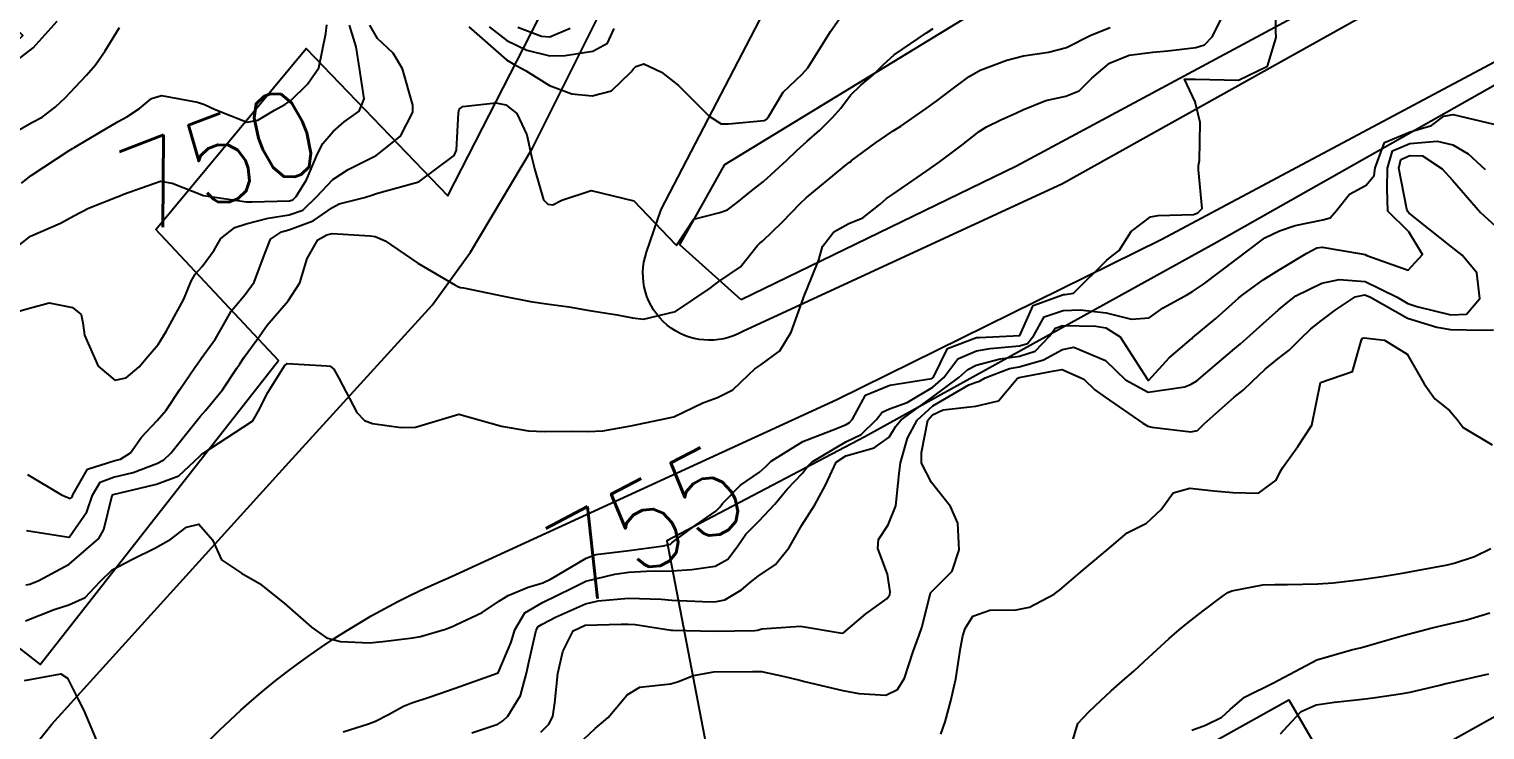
# Model space of a CAD drawing. Header units: metres. Extents: x 318500 to 325275, y 7408834 to 7428799.
# Drawn here: x 323661.5 to 323729.1, y 7419867 to 7419899.6 of the extents above; entities that cross this region are included whole.
import ezdxf
from ezdxf.enums import TextEntityAlignment as Align

# ---------------------------------------------------------------- set-up
doc = ezdxf.new("R2010")
doc.units = ezdxf.units.M
doc.header["$MEASUREMENT"] = 0
for name, color, linetype in [('Cotas', 45, 'Continuous'), ('Curvas de Nivel 1m', 11, 'Continuous'), ('Curvas de Nivel 5m', 15, 'Continuous'), ('Edificações', 30, 'Continuous'), ('Linha Férrea', 20, 'Continuous'), ('Vias Primárias', 230, 'Continuous')]:
    doc.layers.add(name, color=color, linetype=linetype)
doc.styles.add('Style-STANDARD', font='STANDARD.shx')

msp = doc.modelspace()

# ---------------------------------------------------------------- linework, layer by layer
at = {"layer": 'Curvas de Nivel 1m', "flags": 128}
for points, elevation in [([(323661.367, 7419873.769), (323661.542, 7419873.803), (323661.962, 7419873.971), (323663.378, 7419874.736), (323664.747, 7419875.93), (323664.981, 7419876.341), (323665.373, 7419877.921), (323665.39, 7419877.95), (323665.421, 7419877.964), (323666.982, 7419878.349), (323667.428, 7419878.454), (323668.476, 7419878.842), (323669.448, 7419879.751), (323669.505, 7419879.813), (323669.579, 7419879.868), (323671.463, 7419881.093), (323671.904, 7419881.397), (323672.156, 7419881.833), (323672.608, 7419882.704), (323673.293, 7419883.822), (323673.374, 7419883.95), (323673.504, 7419884.055), (323675.345, 7419883.949), (323675.502, 7419883.93), (323675.67, 7419883.788), (323675.903, 7419883.376), (323676.741, 7419881.777), (323677.094, 7419881.402), (323677.465, 7419881.268), (323678.792, 7419881.076), (323679.464, 7419881.101), (323681.47, 7419881.71), (323683.465, 7419881.145), (323684.719, 7419880.928), (323685.462, 7419880.9), (323686.734, 7419880.912), (323687.463, 7419880.896), (323688.16, 7419880.926), (323689.466, 7419881.166), (323691.47, 7419881.58), (323692.812, 7419882.228), (323693.484, 7419882.476), (323694.2, 7419882.832), (323694.923, 7419883.536), (323695.222, 7419883.815), (323695.507, 7419883.998), (323696.383, 7419884.651), (323696.919, 7419885.509), (323697.548, 7419887.287), (323697.643, 7419887.499), (323698.193, 7419888.869), (323698.361, 7419889.488), (323698.893, 7419890.178), (323699.596, 7419890.557), (323700.243, 7419890.821), (323701.047, 7419891.456), (323701.346, 7419891.719), (323701.615, 7419891.912), (323703.215, 7419893.016), (323703.629, 7419893.309), (323703.787, 7419893.418), (323704.834, 7419894.21), (323705.652, 7419894.845), (323705.983, 7419895.06), (323706.65, 7419895.38), (323707.347, 7419895.691), (323707.667, 7419895.843), (323708.746, 7419896.281), (323709.677, 7419896.474), (323710.29, 7419896.722), (323710.877, 7419897.322), (323711.701, 7419898.02), (323712.615, 7419898.392), (323713.709, 7419898.533), (323714.402, 7419898.587), (323715.712, 7419898.744), (323716.107, 7419898.861), (323716.488, 7419899.248), (323717.197, 7419900.701)], 754), ([(323681.938, 7419899.708), (323683.695, 7419898.177), (323683.995, 7419897.988), (323684.578, 7419897.677), (323685.68, 7419896.977), (323686.732, 7419896.586), (323687.673, 7419896.498), (323688.571, 7419896.727), (323689.482, 7419897.612), (323689.571, 7419897.732), (323689.693, 7419897.867), (323690.065, 7419897.976), (323690.89, 7419897.592), (323691.681, 7419896.977), (323693.105, 7419895.558), (323693.655, 7419895.198), (323694.007, 7419895.194), (323695.657, 7419895.356), (323695.773, 7419895.414), (323695.862, 7419895.527), (323696.534, 7419896.66), (323697.419, 7419897.504), (323697.693, 7419897.802), (323698.741, 7419899.485), (323699.143, 7419900.054)], 751), ([(323660.759, 7419897.994), (323661.697, 7419898.728), (323662.818, 7419899.963)], 747), ([(323660.841, 7419894.793), (323661.649, 7419895.254), (323662.117, 7419895.509), (323662.722, 7419895.964), (323663.203, 7419896.421), (323663.675, 7419896.92), (323664.176, 7419897.452), (323664.593, 7419897.941), (323665.051, 7419898.582), (323665.707, 7419899.671)], 748), ([(323661.034, 7419886.486), (323661.537, 7419886.633), (323662.45, 7419886.877), (323663.537, 7419886.653), (323663.927, 7419886.337), (323664.017, 7419885.943), (323664.089, 7419885.374), (323664.724, 7419883.932), (323665.49, 7419883.281), (323666.018, 7419883.389), (323666.63, 7419883.909), (323667.025, 7419884.387), (323667.516, 7419884.938), (323667.877, 7419885.543), (323668.067, 7419885.892), (323668.704, 7419887.045), (323669.039, 7419887.878), (323669.226, 7419888.204), (323669.56, 7419888.561), (323670.108, 7419889.329), (323670.422, 7419889.862), (323671.065, 7419890.378), (323671.59, 7419890.546), (323672.621, 7419890.808), (323673.597, 7419890.968), (323674.227, 7419891.184), (323674.867, 7419891.801), (323675.618, 7419892.615), (323676.331, 7419893.074), (323677.63, 7419893.729), (323677.704, 7419893.769), (323678.771, 7419894.625), (323679.34, 7419895.745), (323679.345, 7419896.065), (323678.856, 7419897.753), (323678.418, 7419898.48), (323677.704, 7419899.164), (323677.345, 7419899.774)], 751), ([(323661.162, 7419892.437), (323661.618, 7419892.793), (323663.376, 7419893.954), (323663.53, 7419894.053), (323663.632, 7419894.115), (323664.787, 7419894.795), (323665.651, 7419895.302), (323666.054, 7419895.524), (323666.638, 7419895.915), (323667.204, 7419896.37), (323667.669, 7419896.519), (323669.342, 7419896.198), (323669.663, 7419896.096), (323670.163, 7419895.865), (323671.651, 7419895.276), (323672.137, 7419895.359), (323672.921, 7419895.831), (323673.401, 7419896.086), (323673.667, 7419896.284), (323674.448, 7419897.039), (323674.979, 7419897.801), (323675.3, 7419899.39), (323675.346, 7419899.795)], 749), ([(323661.395, 7419876.303), (323663.361, 7419875.98), (323663.391, 7419875.997), (323664.19, 7419877.157), (323664.467, 7419877.934), (323664.812, 7419878.546), (323665.433, 7419878.782), (323666.348, 7419878.999), (323667.443, 7419879.415), (323667.767, 7419879.574), (323668.102, 7419879.89), (323669.467, 7419881.597), (323669.708, 7419881.866), (323670.504, 7419882.835), (323671.168, 7419883.845), (323671.297, 7419884.049), (323671.508, 7419884.349), (323672.135, 7419885.227), (323672.58, 7419885.834), (323673.542, 7419886.973), (323674.092, 7419887.812), (323674.433, 7419888.941), (323674.934, 7419889.8), (323675.341, 7419890.037), (323675.585, 7419890.102), (323677.363, 7419889.993), (323677.583, 7419889.957), (323678.056, 7419889.763), (323679.565, 7419888.72), (323681.297, 7419887.714), (323681.46, 7419887.622), (323681.549, 7419887.591), (323681.689, 7419887.568), (323683.545, 7419887.194), (323684.805, 7419886.933), (323685.542, 7419886.828), (323686.588, 7419886.692), (323687.539, 7419886.528), (323688.831, 7419886.323), (323689.536, 7419886.177), (323690.047, 7419886.115), (323691.539, 7419886.481), (323693.157, 7419887.556), (323693.369, 7419887.736), (323693.555, 7419887.863), (323694.552, 7419888.553), (323695.338, 7419889.532), (323695.459, 7419889.654), (323695.583, 7419889.749), (323696.491, 7419890.622), (323697.344, 7419891.504), (323697.613, 7419891.754), (323699.296, 7419893.145), (323699.629, 7419893.414), (323699.663, 7419893.436), (323699.701, 7419893.469), (323700.811, 7419894.29), (323701.651, 7419894.869), (323702.007, 7419895.093), (323702.52, 7419895.437), (323703.187, 7419895.908), (323703.673, 7419896.26), (323704.327, 7419896.764), (323705.184, 7419897.398), (323705.693, 7419897.683), (323706.928, 7419898.148), (323707.7, 7419898.354), (323708.868, 7419898.519), (323709.704, 7419898.736), (323710.834, 7419899.323), (323711.724, 7419899.679)], 753), ([(323661.434, 7419878.901), (323663.022, 7419877.956), (323663.418, 7419877.785), (323663.515, 7419877.852), (323663.551, 7419877.948), (323664.231, 7419879.145), (323665.444, 7419879.537), (323665.756, 7419879.606), (323666.223, 7419879.912), (323666.736, 7419880.628), (323667.465, 7419881.401), (323667.878, 7419881.894), (323668.518, 7419882.851), (323669.213, 7419883.874), (323669.33, 7419884.045), (323669.506, 7419884.286), (323670.171, 7419885.21), (323670.543, 7419885.86), (323670.902, 7419886.491), (323671.544, 7419887.268), (323671.972, 7419887.844), (323672.4, 7419889.005), (323672.735, 7419889.833), (323673.24, 7419890.171), (323673.587, 7419890.262), (323674.713, 7419890.684), (323675.603, 7419891.302), (323675.915, 7419891.477), (323677.094, 7419891.775), (323677.486, 7419891.896), (323677.612, 7419891.94), (323677.869, 7419892.023), (323679.618, 7419892.495), (323681.253, 7419893.716), (323681.371, 7419893.977), (323681.457, 7419895.713), (323681.498, 7419895.877), (323681.664, 7419895.999), (323683.187, 7419896.175), (323683.666, 7419896.079), (323684.166, 7419895.682), (323684.63, 7419894.69), (323684.848, 7419893.672), (323685.008, 7419893.054), (323685.401, 7419891.663), (323685.607, 7419891.457), (323685.835, 7419891.428), (323686.266, 7419891.65), (323687.615, 7419892.091), (323689.61, 7419891.61), (323691.541, 7419889.581), (323691.58, 7419889.556), (323691.597, 7419889.562), (323691.611, 7419889.58), (323692.397, 7419890.769), (323693.603, 7419891.082), (323693.948, 7419891.203), (323694.401, 7419891.542), (323695.076, 7419892.075), (323695.62, 7419892.521), (323696.705, 7419893.514), (323697.181, 7419893.963), (323697.643, 7419894.374), (323698.237, 7419894.906), (323698.833, 7419895.482), (323699.214, 7419895.929), (323699.676, 7419896.527), (323700.154, 7419896.994), (323700.708, 7419897.46), (323701.197, 7419897.953), (323701.699, 7419898.398), (323703.203, 7419899.428), (323703.512, 7419899.624)], 752), ([(323684.215, 7419899.682), (323685.309, 7419899.269), (323685.706, 7419899.238), (323686.65, 7419899.646)], 749), ([(323676.11, 7419866.945), (323677.283, 7419867.315), (323677.606, 7419867.436), (323678.21, 7419867.751), (323678.906, 7419868.132), (323679.296, 7419868.295), (323680.137, 7419868.566), (323681.303, 7419868.964), (323683.31, 7419869.68), (323683.903, 7419871.103), (323684.076, 7419871.673), (323684.544, 7419872.476), (323685.359, 7419872.947), (323686.755, 7419873.639), (323687.373, 7419873.935), (323688.724, 7419874.269), (323689.377, 7419874.358), (323690.188, 7419874.408), (323691.378, 7419874.426), (323692.298, 7419874.485), (323693.381, 7419874.642), (323693.967, 7419874.961), (323694.406, 7419875.54), (323694.812, 7419876.13), (323695.412, 7419876.724), (323696.147, 7419877.519), (323696.721, 7419878.22), (323697.442, 7419878.967), (323697.674, 7419879.27), (323697.893, 7419879.493), (323699.459, 7419880.419), (323700.161, 7419880.765), (323700.875, 7419881.456), (323701.134, 7419881.803), (323701.485, 7419881.948), (323702.302, 7419882.252), (323703.495, 7419882.951), (323704, 7419883.413), (323704.647, 7419884.268), (323705.519, 7419884.653), (323706.153, 7419884.751), (323707.523, 7419884.882), (323707.896, 7419884.993), (323708.189, 7419885.36), (323708.664, 7419886.232), (323709.548, 7419886.526), (323710.329, 7419886.548), (323711.547, 7419886.419), (323712.725, 7419886.116), (323713.543, 7419886.183), (323714.191, 7419886.639), (323715.318, 7419887.264), (323715.561, 7419887.398), (323716.059, 7419887.747), (323717.577, 7419888.891), (323717.775, 7419889.031), (323718.027, 7419889.226), (323718.914, 7419889.893), (323719.595, 7419890.215), (323720.326, 7419890.472), (323721.603, 7419890.727), (323721.956, 7419890.824), (323722.248, 7419891.17), (323722.852, 7419891.931), (323723.628, 7419892.34), (323723.993, 7419892.788), (323724.041, 7419893.146), (323724.466, 7419894.328), (323725.657, 7419894.822), (323726.655, 7419895.115), (323727.229, 7419895.545), (323727.668, 7419895.623), (323729.549, 7419895.184)], 756), ([(323682.078, 7419866.898), (323683.284, 7419867.301), (323683.516, 7419867.448), (323683.752, 7419867.675), (323684.345, 7419868.624), (323684.615, 7419869.667), (323684.741, 7419870.243), (323685.068, 7419871.663), (323685.166, 7419871.839), (323685.344, 7419871.948), (323685.96, 7419872.262), (323687.359, 7419872.892), (323687.951, 7419873.034), (323689.363, 7419873.153), (323690.874, 7419873.099), (323691.362, 7419873.057), (323692.8, 7419872.997), (323693.362, 7419872.988), (323693.833, 7419873.075), (323694.601, 7419873.538), (323695.017, 7419873.89), (323695.38, 7419874.173), (323696.186, 7419874.72), (323696.82, 7419875.509), (323697.41, 7419876.54), (323698.01, 7419877.491), (323698.509, 7419878.409), (323699.007, 7419879.477), (323699.453, 7419879.77), (323700.775, 7419880.138), (323701.468, 7419880.631), (323701.773, 7419881.148), (323702.023, 7419881.442), (323703.491, 7419882.512), (323704.693, 7419883.402), (323705.116, 7419883.786), (323705.509, 7419883.987), (323706.622, 7419884.27), (323707.515, 7419884.397), (323708.253, 7419884.625), (323708.929, 7419885.349), (323709.177, 7419885.704), (323709.537, 7419885.817), (323711.064, 7419885.79), (323711.536, 7419885.714), (323712.192, 7419885.303), (323713.448, 7419883.344), (323713.481, 7419883.29), (323713.5, 7419883.28), (323713.53, 7419883.29), (323714.467, 7419884.325), (323715.529, 7419885.221), (323715.552, 7419885.237), (323715.577, 7419885.259), (323716.635, 7419886.152), (323717.556, 7419886.963), (323717.698, 7419887.089), (323717.864, 7419887.227), (323718.84, 7419887.945), (323719.572, 7419888.415), (323720.859, 7419889.191), (323721.333, 7419889.435), (323721.584, 7419889.467), (323723.411, 7419889.153), (323723.558, 7419889.128), (323723.58, 7419889.119), (323723.646, 7419889.082), (323725.573, 7419888.396), (323726.244, 7419889.12), (323725.596, 7419890.172), (323724.634, 7419891.14), (323724.593, 7419892.173), (323724.614, 7419893.14), (323724.851, 7419893.935), (323725.652, 7419894.283), (323726.926, 7419894.384), (323727.651, 7419894.225), (323728.356, 7419893.799), (323729.152, 7419893.077)], 757), ([(323685.279, 7419866.928), (323685.65, 7419867.289), (323685.843, 7419867.652), (323685.93, 7419868.284), (323686.073, 7419869.649), (323686.302, 7419870.669), (323686.784, 7419871.638), (323687.344, 7419871.905), (323689.017, 7419871.941), (323689.345, 7419871.938), (323689.661, 7419871.921), (323691.341, 7419871.667), (323691.421, 7419871.659), (323693.341, 7419871.613), (323695.225, 7419871.648), (323695.342, 7419871.665), (323695.545, 7419871.728), (323697.345, 7419871.852), (323699.289, 7419871.523), (323699.341, 7419871.537), (323700.387, 7419872.428), (323701.365, 7419873.139), (323701.495, 7419873.321), (323701.517, 7419873.448), (323701.382, 7419874.264), (323700.932, 7419875.455), (323700.972, 7419875.886), (323701.411, 7419876.567), (323701.769, 7419877.445), (323701.936, 7419878.949), (323701.986, 7419879.442), (323702.316, 7419880.589), (323702.763, 7419881.431), (323703.487, 7419882.087), (323705.166, 7419883.065), (323705.498, 7419883.189), (323705.658, 7419883.229), (323705.931, 7419883.386), (323707.058, 7419883.823), (323707.508, 7419883.906), (323708.634, 7419884.233), (323709.52, 7419884.706), (323710.041, 7419884.814), (323711.513, 7419884.193), (323712.444, 7419883.301), (323713.494, 7419882.723), (323715.203, 7419882.971), (323715.498, 7419883.093), (323715.757, 7419883.256), (323716.698, 7419884.057), (323717.523, 7419884.753), (323717.781, 7419884.972), (323718.067, 7419885.225), (323718.844, 7419885.913), (323719.55, 7419886.545), (323719.907, 7419886.852), (323720.361, 7419887.198), (323721.566, 7419887.791), (323722.36, 7419887.96), (323723.567, 7419887.866), (323725.066, 7419887.135), (323725.556, 7419886.85), (323725.973, 7419886.705), (323727.548, 7419886.317), (323728.283, 7419886.355), (323728.904, 7419887.08), (323728.761, 7419888.272), (323728.087, 7419889.092), (323727.586, 7419889.482), (323725.999, 7419890.729), (323725.609, 7419891.053), (323725.538, 7419891.131), (323725.51, 7419891.232), (323725.137, 7419893.135), (323725.236, 7419893.543), (323725.646, 7419893.719), (323726.236, 7419893.711), (323727.15, 7419893.107), (323727.632, 7419892.582), (323728.927, 7419891.08), (323729.601, 7419890.476)], 758), ([(323687.275, 7419866.605), (323687.804, 7419867.101), (323688.412, 7419867.613), (323689.301, 7419868.655), (323689.887, 7419869.011), (323691.314, 7419869.171), (323691.626, 7419869.264), (323692.375, 7419869.564), (323693.322, 7419869.726), (323695.112, 7419869.742), (323695.322, 7419869.747), (323695.536, 7419869.741), (323696.608, 7419869.511), (323697.318, 7419869.335), (323697.533, 7419869.281), (323699.311, 7419868.859), (323700.05, 7419868.721), (323701.308, 7419868.651), (323701.854, 7419868.9), (323702.169, 7419869.437), (323702.582, 7419870.681), (323702.861, 7419871.427), (323702.983, 7419871.788), (323703.368, 7419873.316), (323703.386, 7419873.403), (323703.405, 7419873.419), (323704.386, 7419874.404), (323704.714, 7419875.4), (323704.654, 7419876.643), (323704.314, 7419877.407), (323703.436, 7419878.52), (323702.972, 7419879.427), (323702.969, 7419879.916), (323703.264, 7419881.423), (323703.483, 7419881.67), (323703.977, 7419881.904), (323705.487, 7419882.067), (323706.54, 7419882.329), (323707.422, 7419883.371), (323707.472, 7419883.398), (323707.501, 7419883.404), (323709.127, 7419883.724), (323709.506, 7419883.772), (323710.503, 7419883.325), (323711.015, 7419882.837), (323711.492, 7419882.493), (323713.25, 7419881.292), (323713.478, 7419881.146), (323713.671, 7419881.093), (323715.474, 7419880.878), (323715.782, 7419880.949), (323716.101, 7419881.251), (323717.493, 7419882.493), (323717.905, 7419882.817), (323718.325, 7419883.222), (323718.925, 7419883.8), (323719.516, 7419884.27), (323720.041, 7419884.683), (323720.556, 7419885.195), (323721.053, 7419885.672), (323721.543, 7419886.062), (323722.185, 7419886.536), (323723.115, 7419887.157), (323723.561, 7419887.246), (323723.827, 7419887.147), (323725.546, 7419886.163), (323726.905, 7419885.744), (323727.538, 7419885.636), (323729.005, 7419885.611), (323729.538, 7419885.625)], 759), ([(323710.016, 7419866.592), (323710.229, 7419867.326), (323710.746, 7419867.87), (323711.306, 7419868.409), (323711.77, 7419868.849), (323712.285, 7419869.3), (323712.842, 7419869.777), (323713.329, 7419870.217), (323714.468, 7419871.273), (323714.927, 7419871.686), (323715.352, 7419872.029), (323716.049, 7419872.561), (323716.932, 7419873.237), (323717.193, 7419873.412), (323717.374, 7419873.489), (323718.819, 7419873.775), (323719.379, 7419873.788), (323719.96, 7419873.783), (323721.38, 7419873.825), (323722.083, 7419873.872), (323723.383, 7419874.022), (323724.369, 7419874.156), (323725.388, 7419874.327), (323726.053, 7419874.457), (323727.394, 7419874.703), (323727.712, 7419874.778), (323728.652, 7419875.081), (323729.404, 7419875.461)], 761), ([(323715.527, 7419867.016), (323716.154, 7419867.247), (323716.909, 7419867.623), (323717.301, 7419867.982), (323717.976, 7419868.557), (323719.32, 7419869.21), (323721.331, 7419870.292), (323722.936, 7419870.756), (323723.337, 7419870.845), (323723.576, 7419870.909), (323724.364, 7419871.14), (323725.119, 7419871.357), (323725.344, 7419871.417), (323726.69, 7419871.769), (323727.352, 7419871.931), (323728.304, 7419872.138), (323729.361, 7419872.47)], 762), ([(323661.303, 7419869.321), (323662.989, 7419869.637), (323663.305, 7419869.437), (323663.796, 7419868.443), (323664.059, 7419867.938), (323664.626, 7419866.573)], 756), ([(323719.637, 7419866.852), (323719.973, 7419867.2), (323720.609, 7419867.881), (323721.305, 7419868.19), (323722.152, 7419868.322), (323723.309, 7419868.447), (323723.939, 7419868.515), (323725.314, 7419868.715), (323725.662, 7419868.778), (323727.038, 7419869.104), (323727.321, 7419869.179), (323727.42, 7419869.197), (323729.326, 7419869.639)], 763)]:
    msp.add_lwpolyline(points, dxfattribs=dict(at, elevation=elevation))
at = {"layer": 'Curvas de Nivel 5m', "flags": 128}
for points, elevation in [([(323661.342, 7419872.103), (323662.682, 7419872.628), (323663.353, 7419872.845), (323664.115, 7419873.182), (323664.822, 7419873.928), (323665.375, 7419874.465), (323666.319, 7419874.972), (323667.386, 7419875.491), (323668.094, 7419875.889), (323668.826, 7419876.451), (323669.401, 7419876.59), (323670.032, 7419875.86), (323670.454, 7419874.927), (323671.375, 7419874.309), (323672.221, 7419873.831), (323673.357, 7419872.923), (323674.635, 7419871.801), (323675.333, 7419871.312), (323675.976, 7419871.135), (323677.33, 7419871.075), (323677.94, 7419871.145), (323679.333, 7419871.303), (323679.7, 7419871.369), (323680.854, 7419871.717), (323681.206, 7419871.848), (323681.343, 7419871.912), (323682.557, 7419872.487), (323683.36, 7419873.023), (323683.761, 7419873.28), (323684.701, 7419873.667), (323685.215, 7419873.818), (323685.372, 7419873.859), (323685.763, 7419874.043), (323687.384, 7419875.016), (323687.833, 7419875.178), (323689.388, 7419875.37), (323690.98, 7419875.586), (323691.305, 7419875.668), (323691.392, 7419875.735), (323692.446, 7419876.523), (323693.415, 7419877.189), (323693.593, 7419877.374), (323693.729, 7419877.547), (323694.566, 7419878.405), (323695.442, 7419879.008), (323695.715, 7419879.257), (323695.99, 7419879.522), (323697.459, 7419880.427), (323699.021, 7419881.032), (323699.468, 7419881.221), (323699.629, 7419881.308), (323699.762, 7419881.467), (323700.372, 7419882.58), (323701.496, 7419883.05), (323703.441, 7419883.362), (323703.5, 7419883.394), (323703.523, 7419883.42), (323704.178, 7419884.752), (323705.528, 7419885.264), (323705.645, 7419885.272), (323707.53, 7419885.357), (323708.152, 7419886.76), (323709.559, 7419887.259), (323709.635, 7419887.262), (323710.028, 7419887.333), (323711.575, 7419888.855), (323711.827, 7419889.058), (323712.145, 7419889.304), (323712.703, 7419890.189), (323713.604, 7419890.877), (323713.953, 7419890.936), (323715.606, 7419890.986), (323715.806, 7419891.058), (323716.003, 7419891.254), (323715.839, 7419893.055), (323715.829, 7419893.257), (323715.874, 7419893.488), (323715.909, 7419895.256), (323715.674, 7419896.212), (323715.185, 7419897.268), (323715.674, 7419897.276), (323715.69, 7419897.272), (323717.69, 7419897.23), (323719.039, 7419897.877), (323719.434, 7419899.213), (323719.432, 7419899.504), (323719.418, 7419901.213)], 755), ([(323660.472, 7419889.085), (323661.58, 7419889.98), (323662.969, 7419890.579), (323663.595, 7419890.921), (323664.27, 7419891.27), (323665.608, 7419891.798), (323665.703, 7419891.835), (323665.899, 7419891.926), (323667.616, 7419892.535), (323668.168, 7419892.444), (323669.61, 7419891.87), (323671.606, 7419891.576), (323671.88, 7419891.571), (323673.607, 7419891.619), (323673.759, 7419891.666), (323673.913, 7419891.815), (323674.406, 7419892.597), (323674.909, 7419893.801), (323675.159, 7419894.275), (323675.646, 7419894.846), (323676.149, 7419895.288), (323676.853, 7419895.778), (323677.084, 7419896.361), (323676.864, 7419897.778), (323676.705, 7419898.775), (323676.394, 7419899.783)], 750), ([(323682.888, 7419899.698), (323683.704, 7419899.074), (323684.637, 7419898.614), (323685.697, 7419898.359), (323686.418, 7419898.37), (323687.699, 7419898.568), (323688.375, 7419898.951), (323688.691, 7419899.62)], 750), ([(323703.864, 7419866.829), (323704.062, 7419867.408), (323704.333, 7419868.377), (323704.559, 7419869.401), (323704.771, 7419870.836), (323704.884, 7419871.397), (323704.997, 7419871.744), (323705.354, 7419872.31), (323706.143, 7419872.597), (323707.359, 7419872.609), (323707.989, 7419872.732), (323709.131, 7419873.344), (323709.272, 7419873.441), (323709.373, 7419873.521), (323710.345, 7419874.366), (323711.399, 7419875.238), (323711.438, 7419875.271), (323711.481, 7419875.309), (323712.519, 7419876.189), (323713.413, 7419876.637), (323714.101, 7419877.28), (323714.656, 7419878.047), (323715.435, 7419878.262), (323716.54, 7419878.137), (323717.433, 7419878.066), (323718.622, 7419878.029), (323719.441, 7419878.637), (323719.629, 7419879.026), (323719.729, 7419879.206), (323720.454, 7419880.206), (323721.095, 7419881.186), (323721.5, 7419883.18), (323722.983, 7419883.682), (323723.397, 7419885.152), (323723.453, 7419885.23), (323723.532, 7419885.258), (323724.476, 7419885.141), (323725.52, 7419884.491), (323726.312, 7419883.118), (323726.804, 7419882.421), (323727.488, 7419881.875), (323727.846, 7419881.457), (323728.133, 7419881.09), (323729.468, 7419880.275)], 760)]:
    msp.add_lwpolyline(points, dxfattribs=dict(at, elevation=elevation))
at = {"layer": 'Edificações'}
msp.add_lwpolyline([(323694.589, 7419887.016), (323691.747, 7419889.571), (323693.831, 7419893.309), (323708.466, 7419902.251), (323711.268, 7419904.36), (323708.379, 7419910.606), (323713.495, 7419912.877), (323718.989, 7419902.089), (323721.688, 7419903.698), (323723.157, 7419901.711), (323707.381, 7419893.224), (323694.589, 7419887.016)], close=True, dxfattribs=at)
for points in [[(323658.016, 7419902.347), (323661.225, 7419899.302), (323654.968, 7419893.373), (323656.971, 7419891.584), (323648.549, 7419883.891), (323649.99, 7419882.187), (323643.172, 7419876.017), (323653.604, 7419869.267), (323658.417, 7419872.873), (323662.026, 7419870.068), (323673.1, 7419884.198), (323667.405, 7419890.288), (323674.384, 7419898.701), (323680.971, 7419891.844), (323689.966, 7419909.436)], [(323732.807, 7419898.812), (323716.553, 7419889.62), (323700.34, 7419880.646), (323691.137, 7419875.818), (323693.338, 7419864.366), (323697.716, 7419857.984), (323700.867, 7419859.195), (323703.816, 7419859.998), (323707.492, 7419853.685), (323703.547, 7419851.449), (323709.678, 7419839.994), (323718.525, 7419843.896), (323712.403, 7419856.083), (323709.451, 7419862.533), (323720.022, 7419868.425), (323722.706, 7419863.811), (323734.022, 7419870.138)]]:
    msp.add_lwpolyline(points, dxfattribs=at)
at = {"layer": 'Linha Férrea'}
for points in [[(323843.705, 7420529.863, -0.339852), (323771.4, 7420065.587), (323704.487, 7420002.468, 0.137972), (323573.117, 7419776.141), (323569.018, 7419760.257, 0.009911), (323565.266, 7419744.042), (323557.569, 7419705.285), (323544.41, 7419647.347), (323509.546, 7419502.298), (323475.425, 7419363.32), (323454.167, 7419264.774, -0.048865), (323374.489, 7419022.071), (323336.216, 7418936.841), (323318.171, 7418898.232), (323303.703, 7418864.835, 0.016709)], [(323303.703, 7418864.835), (323318.171, 7418898.232), (323336.216, 7418936.841), (323374.489, 7419022.071, 0.048865), (323454.167, 7419264.774), (323475.425, 7419363.32), (323509.546, 7419502.298), (323544.41, 7419647.347), (323557.569, 7419705.285), (323565.266, 7419744.042, -0.009911), (323569.018, 7419760.257), (323573.117, 7419776.141, -0.137972), (323704.487, 7420002.468), (323771.4, 7420065.587, 0.339852), (323843.705, 7420529.863, 0.104587)], [(323840.146, 7420527.887, -0.339824), (323768.602, 7420068.543), (323704.141, 7420007.763, 0.140169), (323569.283, 7419777.13), (323565.155, 7419761.392, -0.000234), (323561.228, 7419744.645), (323553.453, 7419705.875), (323540.362, 7419648.042), (323505.529, 7419503.284), (323471.394, 7419364.249), (323450.124, 7419265.645, -0.047372), (323375.492, 7419034.63), (323347.077, 7418970.203), (323316.211, 7418903.384), (323295.96, 7418857.357)], [(323295.96, 7418857.357), (323316.211, 7418903.384), (323347.077, 7418970.203), (323375.492, 7419034.63, 0.047372), (323450.124, 7419265.645), (323471.394, 7419364.249), (323505.529, 7419503.284), (323540.362, 7419648.042), (323553.453, 7419705.875), (323561.228, 7419744.645, 0.000234), (323565.155, 7419761.392), (323569.283, 7419777.13, -0.140169), (323704.141, 7420007.763), (323768.602, 7420068.543, 0.339824), (323840.146, 7420527.887, 0.098634)]]:
    msp.add_lwpolyline(points, format="xyb", dxfattribs=at)
at = {"layer": 'Vias Primárias'}
for points in [[(323415.833, 7419583.302), (323419.047, 7419572.746), (323421.03, 7419562.086), (323421.351, 7419557.374), (323421.618, 7419546.016), (323420.655, 7419534.774), (323419.854, 7419529.552), (323419.495, 7419524.986, 0.238184), (323422.135, 7419522.665), (323425.333, 7419521.775), (323439.384, 7419519.04), (323447.038, 7419517.341, 0.392019), (323449.506, 7419518.783), (323449.894, 7419520.081), (323454.112, 7419536.783), (323456.933, 7419548.508), (323462.14, 7419572.405), (323463.204, 7419579.599, 0.075507), (323463.151, 7419593.445, 0), (323461.926, 7419601.304, 0.173993), (323443.828, 7419629.608, 0.279998), (323404.325, 7419640.182, 0.277838)], [(323934.92, 7420316.776, 0), (323936.242, 7420308.849)], [(323715.644, 7420145.548, 0), (323709.04, 7420132.939)], [(323939.281, 7420278.615, 0), (323933.27, 7420270.921)], [(323836.404, 7420021.217), (323839.692, 7420014.547, -0.172492), (323840.737, 7420005.613, 0), (323839.679, 7420000.995, -0.226003), (323822.498, 7419987.869), (323816.045, 7419986.261), (323809.838, 7419985.761), (323797.857, 7419985.557), (323783.43, 7419986.553), (323778.024, 7419986.103, 0.920221), (323778.024, 7419984.652), (323787.034, 7419982.652), (323805.471, 7419977.44), (323826.967, 7419970.976), (323850.367, 7419962.962), (323868.105, 7419955.747), (323881.534, 7419947.778), (323892.006, 7419939.962), (323903.28, 7419930.644), (323910.885, 7419924.39)], [(323831.088, 7420001.787, 0), (323833.844, 7420008.443, 0.220888)], [(323823.268, 7419833.035), (323802.843, 7419841.696), (323787.346, 7419848.095), (323771.487, 7419851.952), (323759.92, 7419855.222, 0.149245), (323749.456, 7419855.004), (323741.959, 7419852.532), (323718.041, 7419841.2), (323699.196, 7419832.172), (323678.404, 7419822.291), (323663.12, 7419813.988, -0.482528), (323660.214, 7419815.222), (323657.217, 7419827.503), (323656.122, 7419832.256), (323656.341, 7419843.726), (323656.92, 7419846.807), (323664.849, 7419860.043, -0.159825), (323681.137, 7419874.16), (323699.026, 7419882.389), (323714.106, 7419889.822), (323731.202, 7419898.949), (323745.481, 7419906.483, -0.12827)], [(323729.026, 7419903.313), (323709.522, 7419892.401), (323694.662, 7419885.55, -0.692307), (323690.194, 7419889.235), (323690.87, 7419891.207), (323696.437, 7419901.923)]]:
    msp.add_lwpolyline(points, format="xyb", dxfattribs=at)
msp.add_lwpolyline([(323654.717, 7419794.253), (323651.087, 7419811.82), (323648.645, 7419825.906), (323647.57, 7419835.074), (323647.809, 7419842.442), (323651.053, 7419851.67), (323653.042, 7419854.912), (323656.028, 7419859.114), (323662.577, 7419867.289), (323673.423, 7419879.285), (323680.234, 7419886.774), (323682.013, 7419889.231), (323684.903, 7419894.057), (323690.298, 7419904.895)], dxfattribs=at)

# ---------------------------------------------------------------- texts
at = {"layer": 'Cotas', "style": 'Style-STANDARD'}
for s, rotation, p in [('750', 20.96799, (323670.37, 7419893.541, 750)), ('755', 27.6412, (323690.175, 7419876.578, 755))]:
    msp.add_text(s, height=4, rotation=rotation, dxfattribs=at).set_placement(p, align=Align.MIDDLE_CENTER)

doc.saveas('drawing.dxf')
